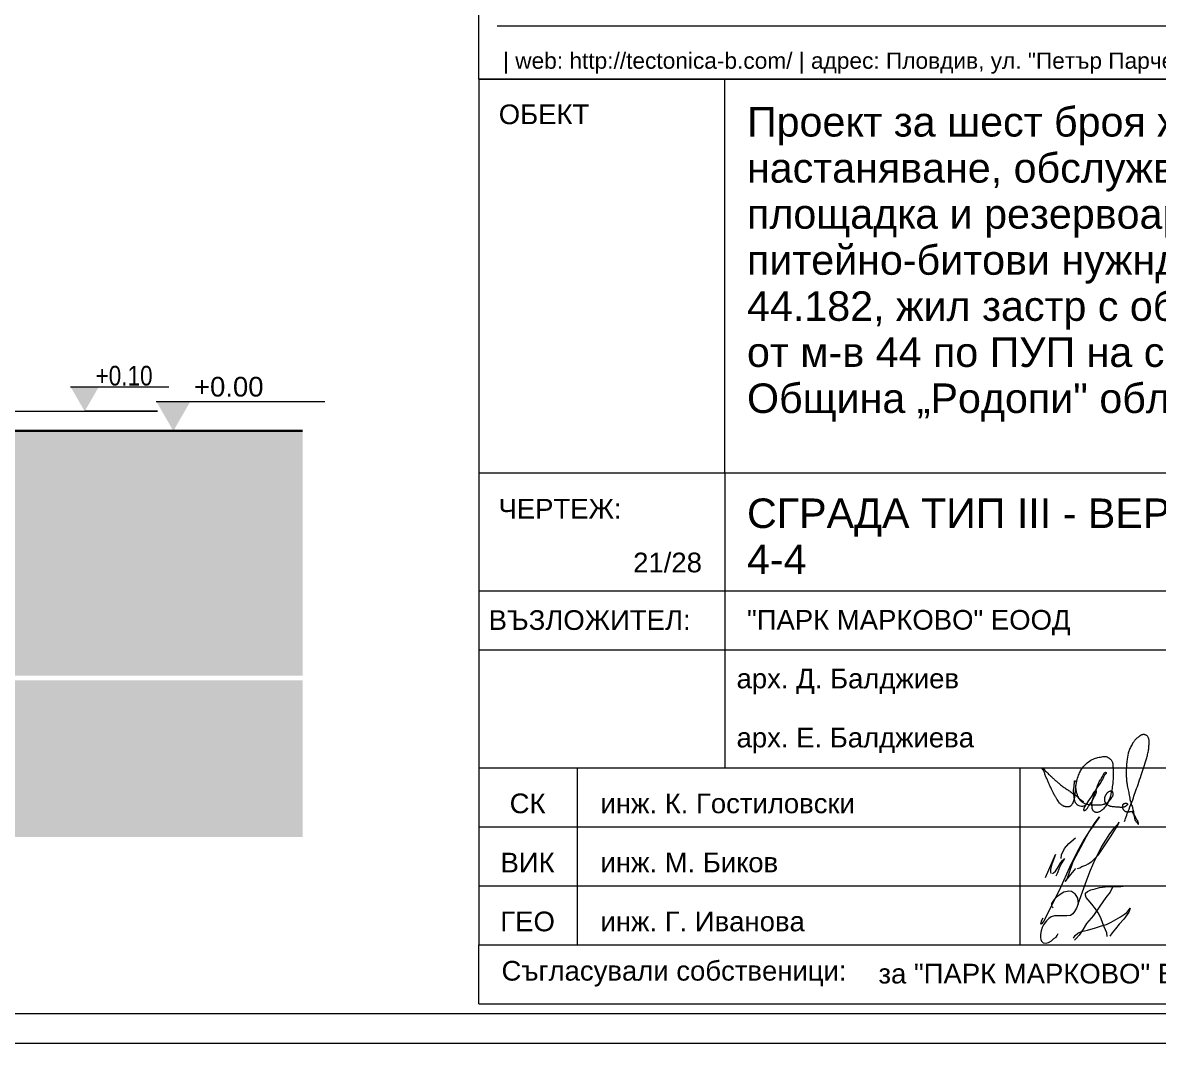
# Model space of a CAD drawing. Header units: centimetres. Extents: x 0 to 25250, y 0 to 2250.
# Drawn here: x 14048 to 14625, y 0 to 519 of the extents above; entities that cross this region are included whole.
import ezdxf

# ---------------------------------------------------------------- set-up
doc = ezdxf.new("R2010")
doc.units = ezdxf.units.CM
doc.linetypes.add('21-View-2$0$Dash', pattern=[31.75, 15.875, -15.875])
for name, color, linetype, lineweight in [('A-ANNO-NOTE', 7, 'Continuous', 9), ('A-DETL', 7, 'Continuous', 9), ('A-DETL-GENF', 7, 'Continuous', 9), ('A-FLOR-LEVL', 7, 'Continuous', 9), ('G-ANNO-DIMS', 7, 'Continuous', 9), ('G-ANNO-TTLB', 7, 'Continuous', 9)]:
    doc.layers.add(name, color=color, linetype=linetype, lineweight=lineweight)
doc.styles.add('21-View-2$0$Arial', font='arial.ttf', dxfattribs={"height": 10})
doc.styles.add('21-View-2$0$Arial Narrow', font='ARIALN.TTF', dxfattribs={"height": 10})
doc.styles.add('21_xrefed$0$Arial', font='arial.ttf', dxfattribs={"height": 0.2})
doc.styles.add('21_xrefed$0$Arial_1', font='arial.ttf', dxfattribs={"height": 0.3})
doc.styles.add('21_xrefed$0$Arial_2', font='arial.ttf', dxfattribs={"height": 0.165})
pattern_1 = [(0, (13116.88, 645.128), (19.05, 19.05), [19.05, -19.05]), (0, (13116.88, 652.272), (19.05, 19.05), [19.05, -19.05]), (0, (13116.88, 659.416), (19.05, 19.05), [19.05, -19.05]), (90, (13119.261, 661.797), (-19.05, 19.05), [19.05, -19.05]), (90, (13126.405, 661.797), (-19.05, 19.05), [19.05, -19.05]), (90, (13133.548, 661.797), (-19.05, 19.05), [19.05, -19.05])]

# ---------------------------------------------------------------- blocks, each defined once
blk = doc.blocks.new('TEC_ОФИЦИАЛНА РАМКА - TEC_ОФИЦИАЛНА РАМКА-2548455-СГРАДА ТИП III - ВЕРТИКАЛНИ РАЗРЕЗИ 3-3_ 4-4')
at = {"layer": 'A-ANNO-NOTE'}
for p, q in [((27.221, 5.354), (27.221, 8.554)), ((27.407, 5.895), (41.01, 5.895)), ((41.221, 5.354), (27.221, 5.354)), ((27.221, 5.354), (27.221, 1.354)), ((27.221, 5.354), (41.221, 5.354)), ((29.721, 1.354), (29.721, 5.354)), ((27.221, 1.354), (27.221, -1.646)), ((27.221, 1.354), (41.221, 1.354)), ((27.221, 1.354), (41.221, 1.354)), ((29.721, 1.354), (29.721, -1.646)), ((27.221, 0.154), (41.221, 0.154)), ((27.221, -0.446), (41.221, -0.446)), ((27.221, -1.646), (41.221, -1.646)), ((27.221, -1.646), (27.221, -3.446)), ((27.223, -1.646), (41.223, -1.646)), ((28.221, -1.646), (28.221, -3.446)), ((32.721, -1.646), (32.721, -3.446)), ((33.531, -2.143), (33.422, -2.298)), ((33.478, -2.212), (33.517, -2.161)), ((33.517, -2.161), (33.531, -2.143)), ((27.223, -2.246), (41.223, -2.246)), ((33.422, -2.298), (33.336, -2.457)), ((33.36, -2.398), (33.478, -2.212)), ((33.676, -2.261), (33.633, -2.317)), ((33.643, -2.346), (33.718, -2.229)), ((33.712, -2.222), (33.676, -2.261)), ((33.727, -2.199), (33.712, -2.222)), ((33.718, -2.229), (33.73, -2.203)), ((33.174, -2.466), (33.217, -2.416)), ((33.217, -2.416), (33.285, -2.357)), ((33.308, -2.497), (33.36, -2.398)), ((33.633, -2.317), (33.551, -2.447)), ((33.562, -2.471), (33.614, -2.387)), ((33.614, -2.387), (33.643, -2.346)), ((32.981, -2.761), (33.082, -2.526)), ((33.082, -2.526), (33.047, -2.627)), ((33.139, -2.568), (33.143, -2.529)), ((33.143, -2.529), (33.174, -2.466)), ((33.243, -2.627), (33.308, -2.497)), ((33.336, -2.457), (33.291, -2.545)), ((33.452, -2.598), (33.52, -2.529)), ((33.551, -2.447), (33.502, -2.544)), ((33.52, -2.529), (33.562, -2.471)), ((33.047, -2.627), (33.032, -2.679)), ((33.096, -2.676), (33.114, -2.649)), ((33.114, -2.649), (33.138, -2.61)), ((33.147, -2.613), (33.12, -2.667)), ((33.122, -2.891), (33.243, -2.627)), ((33.138, -2.61), (33.155, -2.588)), ((33.174, -2.567), (33.147, -2.613)), ((33.155, -2.588), (33.174, -2.567)), ((33.254, -2.612), (33.217, -2.72)), ((33.291, -2.545), (33.254, -2.612)), ((33.329, -2.663), (33.35, -2.65)), ((33.35, -2.65), (33.37, -2.642)), ((33.37, -2.642), (33.392, -2.637)), ((33.392, -2.637), (33.414, -2.622)), ((33.414, -2.622), (33.452, -2.598)), ((33.484, -2.581), (33.435, -2.689)), ((33.502, -2.544), (33.484, -2.581)), ((33.032, -2.679), (33.033, -2.702)), ((33.033, -2.702), (33.037, -2.719)), ((33.053, -2.725), (33.063, -2.712)), ((33.063, -2.712), (33.082, -2.696)), ((33.082, -2.696), (33.096, -2.676)), ((33.103, -2.712), (33.086, -2.748)), ((33.12, -2.667), (33.103, -2.712)), ((33.181, -2.801), (33.24, -2.731)), ((33.217, -2.72), (33.197, -2.777)), ((33.24, -2.731), (33.271, -2.69)), ((33.271, -2.69), (33.291, -2.671)), ((33.306, -2.668), (33.329, -2.663)), ((33.435, -2.689), (33.387, -2.814)), ((27.223, -2.846), (41.223, -2.846)), ((33.197, -2.777), (33.181, -2.801)), ((33.368, -2.873), (33.324, -2.993)), ((33.387, -2.814), (33.368, -2.873)), ((33.443, -2.887), (33.486, -2.875)), ((33.486, -2.875), (33.529, -2.863)), ((33.529, -2.863), (33.562, -2.858)), ((33.562, -2.858), (33.614, -2.854)), ((33.614, -2.854), (33.65, -2.854)), ((33.667, -2.854), (33.637, -2.909)), ((33.65, -2.854), (33.703, -2.854)), ((33.703, -2.854), (33.748, -2.854)), ((33.748, -2.854), (33.795, -2.846)), ((32.99, -3.149), (33.122, -2.891)), ((33.047, -3.025), (33.065, -2.994)), ((33.065, -2.994), (33.094, -2.959)), ((33.094, -2.959), (33.13, -2.929)), ((33.13, -2.929), (33.167, -2.907)), ((33.167, -2.907), (33.219, -2.898)), ((33.219, -2.898), (33.245, -2.9)), ((33.245, -2.9), (33.267, -2.913)), ((33.267, -2.913), (33.281, -2.928)), ((33.281, -2.928), (33.307, -2.972)), ((33.307, -2.972), (33.312, -3.029)), ((33.324, -2.993), (33.309, -3.032)), ((33.387, -2.939), (33.389, -2.919)), ((33.394, -2.964), (33.387, -2.939)), ((33.389, -2.919), (33.407, -2.903)), ((33.415, -2.989), (33.394, -2.964)), ((33.407, -2.903), (33.443, -2.887)), ((33.452, -3.033), (33.415, -2.989)), ((33.595, -2.964), (33.533, -3.053)), ((33.637, -2.909), (33.595, -2.964)), ((33.047, -3.057), (33.047, -3.025)), ((33.059, -3.068), (33.047, -3.057)), ((33.277, -3.105), (33.259, -3.13)), ((33.295, -3.073), (33.277, -3.105)), ((33.312, -3.029), (33.295, -3.073)), ((33.491, -3.079), (33.452, -3.033)), ((33.533, -3.053), (33.468, -3.146)), ((33.515, -3.121), (33.491, -3.079)), ((33.827, -3.113), (33.777, -3.184)), ((33.783, -3.133), (33.807, -3.116)), ((33.807, -3.116), (33.824, -3.098)), ((33.824, -3.098), (33.841, -3.073)), ((33.841, -3.073), (33.827, -3.113)), ((32.937, -3.204), (32.932, -3.234)), ((32.955, -3.174), (32.937, -3.204)), ((32.939, -3.236), (32.965, -3.209)), ((32.978, -3.22), (32.962, -3.243)), ((32.965, -3.209), (32.99, -3.149)), ((32.991, -3.201), (32.978, -3.22)), ((33.014, -3.179), (32.991, -3.201)), ((33.039, -3.161), (33.014, -3.179)), ((33.071, -3.15), (33.039, -3.161)), ((33.103, -3.15), (33.071, -3.15)), ((33.143, -3.15), (33.103, -3.15)), ((33.199, -3.15), (33.143, -3.15)), ((33.236, -3.146), (33.199, -3.15)), ((33.259, -3.13), (33.236, -3.146)), ((33.398, -3.229), (33.365, -3.287)), ((33.468, -3.146), (33.398, -3.229)), ((33.544, -3.171), (33.515, -3.121)), ((33.565, -3.229), (33.544, -3.171)), ((33.578, -3.264), (33.565, -3.229)), ((33.602, -3.237), (33.649, -3.215)), ((33.649, -3.215), (33.697, -3.188)), ((33.697, -3.188), (33.742, -3.161)), ((33.777, -3.184), (33.731, -3.236)), ((33.742, -3.161), (33.783, -3.133)), ((32.938, -3.302), (32.931, -3.34)), ((32.931, -3.34), (32.931, -3.37)), ((32.949, -3.27), (32.938, -3.302)), ((32.962, -3.243), (32.949, -3.27)), ((33.101, -3.35), (33.11, -3.331)), ((33.282, -3.349), (33.31, -3.326)), ((33.323, -3.346), (33.293, -3.382)), ((33.31, -3.326), (33.348, -3.311)), ((33.365, -3.287), (33.323, -3.346)), ((33.348, -3.311), (33.408, -3.295)), ((33.408, -3.295), (33.488, -3.274)), ((33.488, -3.274), (33.549, -3.251)), ((33.549, -3.251), (33.602, -3.237)), ((33.592, -3.294), (33.578, -3.264)), ((33.603, -3.325), (33.592, -3.294)), ((33.609, -3.361), (33.603, -3.325)), ((33.658, -3.325), (33.636, -3.356)), ((33.693, -3.283), (33.658, -3.325)), ((33.731, -3.236), (33.693, -3.283)), ((27.221, -4.046), (27.221, -3.446)), ((27.221, -3.446), (41.221, -3.446)), ((27.223, -3.446), (41.223, -3.446)), ((32.931, -3.37), (32.933, -3.392)), ((32.933, -3.392), (32.942, -3.408)), ((32.942, -3.408), (32.958, -3.424)), ((32.958, -3.424), (32.989, -3.429)), ((32.989, -3.429), (33.013, -3.42)), ((33.013, -3.42), (33.041, -3.404)), ((33.041, -3.404), (33.067, -3.382)), ((33.067, -3.382), (33.09, -3.366)), ((33.09, -3.366), (33.101, -3.35)), ((33.267, -3.376), (33.282, -3.349)), ((33.293, -3.382), (33.277, -3.398)), ((27.221, -4.046), (41.221, -4.046))]:
    blk.add_line(p, q, dxfattribs=at)
blk.add_open_spline([(33.785, -2.192), (33.799, -2.149), (33.824, -2.075), (33.867, -1.978), (33.893, -1.894), (33.925, -1.811), (33.952, -1.725), (33.982, -1.638), (34.004, -1.568), (34.02, -1.509), (34.029, -1.466), (34.032, -1.433), (34.033, -1.412), (34.034, -1.401), (34.034, -1.391), (34.035, -1.379), (34.034, -1.365), (34.032, -1.354), (34.03, -1.346), (34.027, -1.34), (34.024, -1.334), (34.02, -1.328), (34.013, -1.321), (34.005, -1.315), (33.998, -1.312), (33.991, -1.309), (33.984, -1.308), (33.975, -1.308), (33.968, -1.309), (33.962, -1.31), (33.957, -1.312), (33.951, -1.315), (33.944, -1.32), (33.939, -1.324), (33.934, -1.327), (33.929, -1.331), (33.923, -1.336), (33.915, -1.342), (33.907, -1.348), (33.898, -1.355), (33.89, -1.365), (33.879, -1.379), (33.867, -1.397), (33.855, -1.419), (33.841, -1.445), (33.822, -1.491), (33.808, -1.565), (33.801, -1.648), (33.802, -1.719), (33.804, -1.77), (33.81, -1.818), (33.819, -1.859), (33.826, -1.891), (33.829, -1.909), (33.833, -1.929), (33.836, -1.949), (33.839, -1.967), (33.842, -1.978), (33.845, -1.99), (33.85, -2.006), (33.857, -2.026), (33.863, -2.043), (33.867, -2.057), (33.871, -2.072), (33.875, -2.091), (33.878, -2.115), (33.881, -2.135), (33.884, -2.149), (33.886, -2.157), (33.887, -2.163), (33.889, -2.169), (33.89, -2.175), (33.892, -2.179), (33.894, -2.183), (33.897, -2.186), (33.9, -2.19), (33.904, -2.194), (33.907, -2.198), (33.909, -2.2), (33.911, -2.203), (33.912, -2.205), (33.914, -2.206), (33.915, -2.208), (33.917, -2.21), (33.918, -2.211), (33.918, -2.212), (33.919, -2.213), (33.92, -2.214), (33.921, -2.215), (33.922, -2.216), (33.922, -2.216), (33.923, -2.217), (33.923, -2.217), (33.924, -2.218), (33.924, -2.219), (33.925, -2.219), (33.925, -2.22), (33.925, -2.22), (33.926, -2.22), (33.926, -2.22), (33.926, -2.22), (33.926, -2.22), (33.926, -2.22), (33.927, -2.22), (33.927, -2.219), (33.927, -2.219), (33.928, -2.219), (33.928, -2.218), (33.928, -2.217), (33.927, -2.217), (33.927, -2.216), (33.927, -2.216), (33.927, -2.215), (33.926, -2.214), (33.926, -2.214), (33.926, -2.213), (33.926, -2.213), (33.926, -2.212), (33.926, -2.212), (33.926, -2.211), (33.926, -2.211), (33.926, -2.21), (33.925, -2.208), (33.925, -2.206), (33.924, -2.201), (33.922, -2.196), (33.921, -2.191), (33.918, -2.185), (33.914, -2.18), (33.911, -2.175), (33.909, -2.172), (33.907, -2.169), (33.905, -2.166), (33.903, -2.162), (33.901, -2.157), (33.899, -2.152), (33.896, -2.146), (33.893, -2.14), (33.89, -2.134), (33.885, -2.128), (33.881, -2.122), (33.878, -2.117), (33.875, -2.112), (33.873, -2.109), (33.871, -2.107), (33.87, -2.104), (33.869, -2.103), (33.869, -2.101), (33.868, -2.099), (33.867, -2.098), (33.867, -2.097), (33.866, -2.096), (33.866, -2.095), (33.866, -2.095), (33.866, -2.094), (33.865, -2.094), (33.865, -2.093), (33.865, -2.093), (33.865, -2.092), (33.865, -2.092), (33.864, -2.092), (33.864, -2.091), (33.864, -2.091), (33.863, -2.091), (33.863, -2.091), (33.862, -2.091), (33.861, -2.091), (33.861, -2.091), (33.861, -2.091), (33.861, -2.092), (33.86, -2.092), (33.86, -2.092), (33.859, -2.092), (33.858, -2.093), (33.857, -2.093), (33.856, -2.094), (33.854, -2.094), (33.852, -2.095), (33.849, -2.095), (33.846, -2.095), (33.844, -2.095), (33.842, -2.095), (33.84, -2.095), (33.838, -2.095), (33.835, -2.095), (33.831, -2.095), (33.827, -2.096), (33.822, -2.096), (33.817, -2.096), (33.811, -2.096), (33.805, -2.095), (33.8, -2.094), (33.796, -2.092), (33.793, -2.09), (33.789, -2.088), (33.786, -2.084), (33.782, -2.081), (33.778, -2.076), (33.775, -2.072), (33.771, -2.066), (33.769, -2.061), (33.768, -2.056), (33.767, -2.053), (33.767, -2.048), (33.767, -2.043), (33.766, -2.038), (33.766, -2.033), (33.767, -2.028), (33.767, -2.023), (33.769, -2.019), (33.772, -2.015), (33.777, -2.011), (33.782, -2.009), (33.786, -2.007), (33.789, -2.006), (33.792, -2.005), (33.795, -2.005), (33.798, -2.004), (33.801, -2.005), (33.804, -2.005), (33.807, -2.006), (33.809, -2.007), (33.81, -2.009), (33.812, -2.01), (33.813, -2.012), (33.814, -2.014), (33.815, -2.016), (33.815, -2.019), (33.814, -2.021), (33.813, -2.024), (33.811, -2.025), (33.809, -2.027), (33.807, -2.028), (33.804, -2.031), (33.801, -2.034), (33.797, -2.037), (33.794, -2.039), (33.791, -2.04), (33.788, -2.042), (33.784, -2.044), (33.778, -2.045), (33.771, -2.046), (33.763, -2.048), (33.754, -2.048), (33.74, -2.048), (33.725, -2.047), (33.707, -2.046), (33.69, -2.044), (33.674, -2.043), (33.66, -2.041), (33.645, -2.039), (33.632, -2.035), (33.621, -2.03), (33.611, -2.024), (33.604, -2.018), (33.596, -2.009), (33.588, -1.996), (33.583, -1.976), (33.582, -1.959), (33.585, -1.946), (33.587, -1.939), (33.589, -1.934), (33.592, -1.929), (33.594, -1.924), (33.597, -1.92), (33.6, -1.914), (33.604, -1.908), (33.609, -1.901), (33.613, -1.896), (33.618, -1.892), (33.623, -1.888), (33.63, -1.885), (33.636, -1.883), (33.64, -1.882), (33.642, -1.881), (33.645, -1.881), (33.647, -1.881), (33.65, -1.881), (33.653, -1.881), (33.654, -1.882), (33.656, -1.883), (33.657, -1.883), (33.658, -1.884), (33.659, -1.886), (33.66, -1.888), (33.662, -1.89), (33.663, -1.894), (33.664, -1.898), (33.666, -1.905), (33.667, -1.913), (33.666, -1.92), (33.665, -1.925), (33.664, -1.93), (33.661, -1.936), (33.658, -1.942), (33.654, -1.947), (33.652, -1.951), (33.649, -1.956), (33.645, -1.961), (33.639, -1.971), (33.631, -1.981), (33.62, -1.992), (33.609, -2.002), (33.594, -2.01), (33.57, -2.021), (33.536, -2.027), (33.501, -2.027), (33.472, -2.026), (33.45, -2.024), (33.429, -2.023), (33.41, -2.02), (33.394, -2.016), (33.381, -2.011), (33.363, -2.002), (33.344, -1.986), (33.327, -1.963), (33.311, -1.936), (33.296, -1.897), (33.288, -1.841), (33.296, -1.781), (33.315, -1.725), (33.337, -1.677), (33.365, -1.633), (33.404, -1.593), (33.452, -1.562), (33.502, -1.544), (33.543, -1.535), (33.571, -1.531), (33.586, -1.531), (33.601, -1.532), (33.617, -1.54), (33.632, -1.55), (33.644, -1.561), (33.654, -1.571), (33.66, -1.583), (33.663, -1.596), (33.665, -1.61), (33.667, -1.632), (33.669, -1.661), (33.67, -1.704), (33.669, -1.752), (33.665, -1.811), (33.654, -1.879), (33.64, -1.945), (33.615, -2.001), (33.588, -2.044), (33.561, -2.072), (33.54, -2.087), (33.531, -2.093), (33.52, -2.097), (33.511, -2.099), (33.502, -2.1), (33.495, -2.1), (33.488, -2.098), (33.479, -2.095), (33.471, -2.088), (33.465, -2.081), (33.461, -2.074), (33.458, -2.066), (33.455, -2.054), (33.454, -2.038), (33.453, -2.017), (33.454, -1.993), (33.46, -1.966), (33.474, -1.929), (33.493, -1.889), (33.507, -1.84), (33.521, -1.797), (33.542, -1.766), (33.555, -1.744), (33.562, -1.731), (33.566, -1.723), (33.569, -1.717), (33.571, -1.712), (33.575, -1.705), (33.579, -1.7), (33.582, -1.697), (33.584, -1.695), (33.586, -1.694), (33.587, -1.693), (33.588, -1.693), (33.588, -1.692), (33.589, -1.692), (33.59, -1.692), (33.591, -1.691), (33.592, -1.691), (33.593, -1.691), (33.593, -1.691), (33.594, -1.691), (33.595, -1.692), (33.595, -1.692), (33.596, -1.693), (33.597, -1.694), (33.597, -1.695), (33.598, -1.697), (33.598, -1.699), (33.598, -1.701), (33.598, -1.702), (33.597, -1.703), (33.597, -1.704), (33.596, -1.705), (33.595, -1.706), (33.594, -1.707), (33.591, -1.71), (33.587, -1.715), (33.581, -1.724), (33.571, -1.74), (33.555, -1.775), (33.525, -1.823), (33.488, -1.873), (33.458, -1.92), (33.435, -1.954), (33.416, -1.983), (33.403, -2.004), (33.393, -2.02), (33.387, -2.03), (33.383, -2.035), (33.381, -2.04), (33.378, -2.044), (33.375, -2.049), (33.373, -2.054), (33.372, -2.058), (33.371, -2.062), (33.37, -2.065), (33.369, -2.068), (33.369, -2.07), (33.369, -2.072), (33.369, -2.073), (33.369, -2.074), (33.369, -2.075), (33.369, -2.076), (33.369, -2.078), (33.37, -2.079), (33.37, -2.08), (33.371, -2.08), (33.371, -2.081), (33.372, -2.081), (33.372, -2.081), (33.372, -2.081), (33.373, -2.081), (33.374, -2.081), (33.374, -2.081), (33.375, -2.081), (33.377, -2.081), (33.379, -2.08), (33.381, -2.079), (33.383, -2.078), (33.385, -2.077), (33.389, -2.074), (33.394, -2.071), (33.401, -2.064), (33.409, -2.055), (33.416, -2.043), (33.423, -2.031), (33.43, -2.021), (33.439, -2.009), (33.451, -1.993), (33.461, -1.974), (33.469, -1.957), (33.475, -1.945), (33.481, -1.933), (33.488, -1.922), (33.493, -1.912), (33.496, -1.903), (33.497, -1.898), (33.498, -1.895), (33.499, -1.893), (33.499, -1.891), (33.5, -1.889), (33.5, -1.887), (33.5, -1.886), (33.5, -1.884), (33.5, -1.882), (33.499, -1.881), (33.499, -1.88), (33.498, -1.88), (33.498, -1.88), (33.498, -1.879), (33.497, -1.879), (33.497, -1.879), (33.496, -1.879), (33.495, -1.879), (33.494, -1.879), (33.492, -1.88), (33.491, -1.88), (33.489, -1.881), (33.487, -1.882), (33.485, -1.882), (33.481, -1.885), (33.476, -1.889), (33.472, -1.894), (33.467, -1.9), (33.464, -1.906), (33.461, -1.913), (33.459, -1.918), (33.457, -1.922), (33.454, -1.928), (33.448, -1.937), (33.435, -1.955), (33.421, -1.974), (33.412, -1.994), (33.406, -2.006), (33.4, -2.017), (33.393, -2.026), (33.386, -2.03), (33.381, -2.033), (33.375, -2.035), (33.363, -2.038), (33.346, -2.04), (33.323, -2.035), (33.306, -2.025), (33.295, -2.014), (33.289, -2.005), (33.285, -1.998), (33.281, -1.989), (33.278, -1.978), (33.276, -1.964), (33.274, -1.953), (33.273, -1.943), (33.271, -1.933), (33.269, -1.915), (33.266, -1.888), (33.268, -1.862), (33.271, -1.841), (33.273, -1.827), (33.274, -1.817), (33.274, -1.809), (33.275, -1.802), (33.275, -1.797), (33.275, -1.793), (33.275, -1.79), (33.275, -1.788), (33.276, -1.786), (33.276, -1.785), (33.276, -1.784), (33.276, -1.782), (33.276, -1.781), (33.277, -1.779), (33.278, -1.778), (33.279, -1.778), (33.279, -1.777), (33.28, -1.777), (33.28, -1.777), (33.281, -1.777), (33.282, -1.778), (33.283, -1.778), (33.283, -1.778), (33.284, -1.778), (33.285, -1.779), (33.287, -1.78), (33.288, -1.782), (33.289, -1.783), (33.289, -1.784), (33.29, -1.785), (33.29, -1.787), (33.291, -1.789), (33.291, -1.791), (33.292, -1.793), (33.292, -1.797), (33.292, -1.801), (33.291, -1.807), (33.29, -1.814), (33.289, -1.82), (33.288, -1.825), (33.287, -1.83), (33.287, -1.837), (33.286, -1.845), (33.286, -1.856), (33.285, -1.864), (33.284, -1.871), (33.284, -1.877), (33.283, -1.885), (33.281, -1.894), (33.28, -1.903), (33.279, -1.912), (33.278, -1.923), (33.277, -1.933), (33.276, -1.943), (33.274, -1.953), (33.27, -1.966), (33.266, -1.983), (33.261, -1.997), (33.257, -2.007), (33.252, -2.016), (33.246, -2.026), (33.239, -2.033), (33.232, -2.037), (33.228, -2.039), (33.224, -2.041), (33.22, -2.042), (33.214, -2.043), (33.208, -2.043), (33.202, -2.043), (33.197, -2.042), (33.191, -2.042), (33.184, -2.041), (33.176, -2.039), (33.168, -2.037), (33.161, -2.034), (33.153, -2.03), (33.144, -2.023), (33.134, -2.014), (33.123, -2.002), (33.112, -1.987), (33.099, -1.967), (33.085, -1.946), (33.061, -1.906), (33.04, -1.86), (33.02, -1.812), (33.005, -1.779), (32.989, -1.746), (32.978, -1.719), (32.973, -1.701), (32.97, -1.691), (32.967, -1.684), (32.964, -1.678), (32.962, -1.675), (32.961, -1.672), (32.959, -1.671), (32.957, -1.669), (32.955, -1.666), (32.953, -1.664), (32.951, -1.661), (32.949, -1.659), (32.948, -1.656), (32.947, -1.654), (32.947, -1.652), (32.947, -1.651), (32.947, -1.65), (32.947, -1.649), (32.947, -1.648), (32.947, -1.647), (32.947, -1.647), (32.947, -1.646), (32.948, -1.646), (32.948, -1.645), (32.948, -1.645), (32.948, -1.645), (32.949, -1.645), (32.95, -1.645), (32.951, -1.645), (32.952, -1.646), (32.953, -1.647), (32.954, -1.647), (32.954, -1.648), (32.955, -1.648), (32.956, -1.649), (32.957, -1.65), (32.958, -1.651), (32.959, -1.652), (32.96, -1.653), (32.961, -1.655), (32.963, -1.656), (32.964, -1.657), (32.966, -1.659), (32.968, -1.661), (32.971, -1.665), (32.976, -1.671), (32.985, -1.681), (32.998, -1.694), (33.018, -1.714), (33.042, -1.736), (33.068, -1.762), (33.092, -1.783), (33.121, -1.807), (33.151, -1.833), (33.185, -1.855), (33.212, -1.872), (33.233, -1.888), (33.25, -1.901), (33.269, -1.911), (33.288, -1.923), (33.303, -1.938), (33.323, -1.96), (33.347, -1.975), (33.363, -1.987), (33.366, -1.99)], degree=3, knots=[0, 0, 0, 0, 0.442526, 0.770178, 1.035659, 1.313238, 1.643208, 1.928183, 2.211692, 2.369886, 2.52808, 2.642301, 2.699412, 2.727967, 2.756522, 2.800648, 2.844774, 2.888901, 2.910964, 2.933027, 2.951778, 2.970528, 3.008029, 3.047511, 3.067253, 3.086994, 3.115465, 3.143937, 3.172408, 3.186644, 3.20088, 3.227535, 3.25419, 3.280845, 3.294172, 3.3075, 3.340476, 3.373452, 3.406429, 3.439405, 3.484235, 3.529066, 3.618726, 3.697278, 3.775829, 3.909733, 4.182397, 4.510882, 4.733791, 4.876567, 5.019343, 5.203048, 5.2949, 5.340826, 5.386752, 5.490473, 5.542333, 5.568263, 5.594193, 5.66507, 5.735948, 5.806825, 5.842263, 5.877702, 5.957241, 6.036781, 6.116321, 6.15609, 6.175975, 6.19586, 6.215737, 6.235613, 6.25549, 6.265428, 6.275367, 6.296481, 6.317596, 6.328154, 6.338711, 6.349268, 6.359826, 6.365277, 6.370728, 6.38163, 6.387081, 6.389807, 6.392532, 6.397983, 6.403434, 6.40616, 6.408886, 6.411611, 6.412974, 6.414337, 6.417062, 6.419788, 6.42115, 6.422513, 6.423876, 6.424557, 6.425239, 6.42592, 6.426602, 6.427964, 6.43069, 6.431371, 6.432053, 6.433415, 6.436141, 6.438867, 6.440229, 6.441592, 6.444318, 6.447043, 6.448555, 6.450066, 6.451578, 6.453089, 6.454601, 6.456112, 6.459135, 6.462158, 6.465181, 6.471227, 6.489634, 6.508042, 6.526449, 6.544857, 6.567232, 6.589606, 6.600794, 6.611981, 6.623168, 6.634356, 6.653984, 6.673613, 6.693241, 6.71287, 6.737581, 6.762293, 6.787004, 6.811715, 6.824071, 6.836427, 6.848782, 6.85496, 6.861138, 6.867316, 6.873494, 6.879672, 6.882761, 6.88585, 6.888938, 6.890483, 6.892027, 6.893572, 6.895116, 6.896661, 6.898205, 6.89975, 6.901294, 6.902066, 6.902839, 6.904383, 6.907472, 6.910561, 6.911095, 6.911629, 6.912163, 6.912697, 6.914832, 6.916968, 6.919104, 6.925021, 6.92798, 6.930938, 6.936856, 6.942773, 6.956054, 6.962695, 6.969336, 6.975976, 6.982617, 6.989258, 6.995899, 7.011709, 7.02752, 7.04333, 7.059141, 7.079079, 7.099017, 7.118955, 7.128924, 7.138893, 7.155656, 7.172419, 7.189183, 7.205946, 7.227695, 7.249445, 7.271195, 7.28207, 7.292945, 7.309958, 7.326972, 7.343986, 7.360999, 7.376052, 7.391105, 7.406158, 7.42121, 7.442475, 7.46374, 7.474372, 7.485005, 7.495637, 7.50627, 7.519773, 7.526524, 7.533275, 7.546778, 7.55353, 7.560281, 7.566052, 7.571823, 7.583365, 7.589136, 7.594907, 7.606449, 7.617296, 7.622719, 7.628143, 7.63899, 7.649837, 7.665392, 7.680947, 7.696503, 7.70428, 7.712058, 7.732403, 7.752747, 7.773091, 7.793436, 7.831967, 7.870499, 7.924572, 7.978644, 8.054789, 8.092861, 8.130933, 8.199863, 8.234328, 8.268793, 8.318636, 8.343558, 8.36848, 8.431614, 8.494748, 8.566747, 8.602747, 8.620747, 8.638746, 8.656362, 8.673978, 8.691594, 8.70921, 8.737015, 8.76482, 8.792625, 8.806527, 8.82043, 8.858637, 8.877741, 8.887293, 8.896845, 8.903515, 8.910185, 8.923526, 8.930197, 8.936867, 8.940202, 8.943538, 8.950208, 8.955873, 8.961539, 8.972869, 8.9842, 8.995531, 9.022171, 9.048811, 9.075451, 9.088771, 9.102091, 9.126109, 9.150127, 9.174145, 9.186154, 9.198163, 9.226163, 9.254164, 9.310165, 9.355605, 9.401045, 9.460594, 9.520143, 9.65788, 9.795618, 9.870041, 9.944464, 10.009552, 10.074641, 10.13973, 10.172274, 10.204818, 10.343103, 10.412245, 10.481387, 10.651924, 10.822461, 11.034027, 11.245593, 11.400061, 11.55453, 11.750523, 11.946516, 12.11225, 12.277984, 12.352939, 12.390416, 12.427894, 12.495938, 12.563982, 12.609259, 12.654537, 12.699177, 12.743817, 12.788457, 12.833098, 12.957735, 13.082372, 13.256541, 13.430711, 13.656765, 13.936455, 14.095401, 14.254348, 14.436564, 14.47303, 14.509497, 14.545963, 14.582429, 14.606424, 14.630419, 14.654413, 14.678408, 14.7264, 14.750396, 14.774392, 14.803276, 14.83216, 14.889927, 14.963703, 15.037478, 15.134081, 15.230683, 15.423888, 15.574508, 15.725127, 15.869416, 15.941561, 15.977633, 16.013706, 16.028497, 16.043289, 16.072872, 16.102455, 16.10985, 16.117246, 16.124642, 16.12834, 16.132037, 16.133461, 16.134885, 16.137732, 16.143427, 16.146275, 16.149122, 16.15197, 16.153393, 16.154817, 16.158371, 16.161925, 16.165479, 16.169033, 16.17614, 16.183248, 16.188043, 16.192839, 16.195237, 16.197634, 16.20243, 16.207225, 16.212021, 16.221611, 16.247689, 16.273766, 16.325921, 16.430231, 16.657227, 16.884223, 17.042825, 17.201426, 17.291658, 17.38189, 17.44618, 17.478324, 17.494396, 17.510469, 17.528319, 17.54617, 17.564021, 17.581872, 17.591365, 17.600859, 17.610352, 17.619846, 17.624592, 17.629339, 17.631713, 17.634086, 17.638833, 17.64358, 17.648326, 17.6507, 17.653073, 17.655446, 17.656633, 17.65782, 17.659687, 17.661554, 17.663421, 17.665288, 17.669022, 17.672756, 17.680225, 17.687693, 17.695161, 17.702629, 17.717566, 17.740819, 17.764072, 17.810578, 17.857084, 17.90359, 17.940862, 17.978134, 18.052677, 18.14353, 18.188957, 18.234383, 18.277659, 18.320935, 18.364211, 18.385849, 18.407487, 18.414711, 18.421935, 18.429159, 18.436383, 18.439995, 18.443607, 18.450831, 18.458055, 18.461667, 18.463473, 18.465279, 18.4669, 18.468521, 18.470142, 18.471762, 18.475004, 18.478246, 18.481487, 18.484729, 18.491212, 18.497696, 18.504179, 18.510662, 18.517146, 18.552404, 18.570033, 18.587663, 18.622921, 18.64055, 18.65818, 18.673836, 18.689492, 18.720803, 18.783427, 18.908674, 18.951853, 18.995031, 19.03821, 19.081388, 19.101688, 19.121987, 19.142287, 19.162586, 19.236975, 19.311364, 19.390454, 19.429999, 19.469545, 19.492077, 19.514609, 19.559673, 19.604738, 19.649802, 19.675424, 19.701046, 19.75229, 19.854778, 19.960574, 20.013471, 20.066369, 20.092317, 20.118265, 20.144213, 20.157187, 20.17016, 20.181899, 20.187769, 20.193638, 20.196573, 20.199507, 20.205377, 20.211246, 20.217115, 20.220403, 20.223691, 20.225335, 20.226978, 20.228622, 20.230266, 20.233554, 20.236842, 20.238485, 20.240129, 20.243417, 20.251137, 20.258857, 20.262716, 20.266576, 20.270436, 20.274296, 20.282305, 20.290314, 20.298323, 20.306332, 20.32235, 20.338369, 20.370405, 20.386423, 20.402441, 20.419319, 20.436198, 20.469955, 20.503712, 20.537469, 20.553152, 20.568835, 20.600202, 20.631569, 20.662936, 20.689814, 20.716693, 20.77045, 20.79432, 20.81819, 20.865931, 20.927613, 20.989296, 21.013278, 21.037259, 21.085223, 21.122576, 21.141253, 21.159929, 21.170757, 21.181585, 21.20324, 21.224896, 21.246551, 21.260607, 21.274663, 21.302775, 21.330887, 21.358999, 21.381476, 21.403952, 21.448906, 21.493859, 21.538812, 21.608252, 21.677692, 21.769185, 21.860677, 22.14017, 22.2569, 22.37363, 22.497385, 22.62114, 22.653674, 22.686209, 22.718743, 22.735011, 22.751278, 22.756607, 22.761937, 22.772596, 22.783255, 22.793914, 22.804572, 22.815231, 22.82589, 22.836549, 22.838772, 22.840995, 22.843218, 22.845441, 22.849887, 22.85211, 22.854332, 22.8563, 22.858267, 22.860234, 22.861218, 22.862201, 22.864169, 22.866136, 22.870071, 22.874005, 22.87794, 22.881874, 22.883841, 22.885809, 22.890023, 22.894238, 22.898452, 22.902667, 22.911096, 22.91531, 22.919525, 22.927954, 22.936383, 22.944812, 22.953241, 22.986957, 23.020673, 23.091792, 23.162912, 23.305151, 23.411821, 23.518491, 23.619914, 23.784667, 23.904991, 24.025314, 24.094844, 24.164375, 24.236764, 24.309153, 24.379084, 24.449016, 24.599721, 24.646817, 24.646817, 24.646817, 24.646817], dxfattribs=at)
at = {"layer": 'G-ANNO-TTLB'}
for p, q in [((41.321, -4.146), (-13.129, -4.146)), ((-15.379, -4.446), (41.621, -4.446))]:
    blk.add_line(p, q, dxfattribs=at)
at = {"layer": 'G-ANNO-TTLB', "line_spacing_factor": 0.936439}
for s, insert, char_height, width, attachment_point, style in [('\\pt0.5,1,1.5,2,2.5,3,3.5,4,4.5,5,5.5,6,6.5,7,7.5,8,8.5,9,9.5,10,10.5,11,11.5,12,12.5,13,13.5,14,14.5,15,15.5,16;| web: http://tectonica-b.com/ | {\\fArial|b0|i0|c204|p34;адрес}: {\\fArial|b0|i0|c204|p34;Пловдив}, {\\fArial|b0|i0|c204|p34;ул}. "{\\fArial|b0|i0|c204|p34;Петър Парчевич}" 14 | {\\fArial|b0|i0|c204|p34;тел}: 0889/ 264 549 | e-mail: contact@tectonica-b.com |', (34.18, 5.625), 0.165, 13.944, 2, '21_xrefed$0$Arial_2'), ('\\pt0.1,0.2,0.3,0.4,0.5,0.6,0.7,0.8,0.9,1,1.1,1.2,1.3,1.4,1.5,1.6,1.7,1.8,1.9,2,2.1,2.2,2.3,2.4,2.5,2.6,2.7,2.8,2.9,3,3.1,3.2;{\\fArial|b0|i0|c204|p34;ОБЕКТ}', (27.424, 5.097), 0.2, 2.031, 1, '21_xrefed$0$Arial'), ('\\pt0.1,0.2,0.3,0.4,0.5,0.6,0.7,0.8,0.9,1,1.1,1.2,1.3,1.4,1.5,1.6,1.7,1.8,1.9,2,2.1,2.2,2.3,2.4,2.5,2.6,2.7,2.8,2.9,3,3.1,3.2;{\\fArial|b0|i0|c204|p34;ЧЕРТЕЖ}:', (27.421, 1.088), 0.2, 2.09, 1, '21_xrefed$0$Arial'), ('\\pt0.1,0.2,0.3,0.4,0.5,0.6,0.7,0.8,0.9,1,1.1,1.2,1.3,1.4,1.5,1.6,1.7,1.8,1.9,2,2.1,2.2,2.3,2.4,2.5,2.6,2.7,2.8,2.9,3,3.1,3.2;{\\fArial|b0|i0|c204|p34;ВЪЗЛОЖИТЕЛ}:', (27.321, -0.044), 0.2, 2.243, 1, '21_xrefed$0$Arial'), ('\\pt0.1,0.2,0.3,0.4,0.5,0.6,0.7,0.8,0.9,1,1.1,1.2,1.3,1.4,1.5,1.6,1.7,1.8,1.9,2,2.1,2.2,2.3,2.4,2.5,2.6,2.7,2.8,2.9,3,3.1,3.2;{\\fArial|b0|i0|c204|p34;арх}. {\\fArial|b0|i0|c204|p34;Д}. {\\fArial|b0|i0|c204|p34;Балджиев}', (29.841, -0.638), 0.2, 2.315, 1, '21_xrefed$0$Arial'), ('\\pt0.1,0.2,0.3,0.4,0.5,0.6,0.7,0.8,0.9,1,1.1,1.2,1.3,1.4,1.5,1.6,1.7,1.8,1.9,2,2.1,2.2,2.3,2.4,2.5,2.6,2.7,2.8,2.9,3,3.1,3.2;{\\fArial|b0|i0|c204|p34;арх}. {\\fArial|b0|i0|c204|p34;Е}. {\\fArial|b0|i0|c204|p34;Балджиева}', (29.841, -1.238), 0.2, 2.474, 1, '21_xrefed$0$Arial'), ('\\pt1.27,2.54,3.81,5.08,6.35,7.62,8.89,10.16,11.43,12.7,13.97,15.24,16.51,17.78,19.05,20.32,21.59,22.86,24.13,25.4,26.67,27.94,29.21,30.48,31.75,33.02,34.29,35.56,36.83,38.1,39.37,40.64;{\\fArial|b0|i0|c204|p34;СК}', (27.717, -2.009), 0.2, 0.377, 5, '21_xrefed$0$Arial'), ('\\pt1.27,2.54,3.81,5.08,6.35,7.62,8.89,10.16,11.43,12.7,13.97,15.24,16.51,17.78,19.05,20.32,21.59,22.86,24.13,25.4,26.67,27.94,29.21,30.48,31.75,33.02,34.29,35.56,36.83,38.1,39.37,40.64;{\\fArial|b0|i0|c204|p34;инж}. {\\fArial|b0|i0|c204|p34;К}. {\\fArial|b0|i0|c204|p34;Гостиловски}', (28.458, -2.009), 0.2, 2.652, 4, '21_xrefed$0$Arial'), ('\\pt1.27,2.54,3.81,5.08,6.35,7.62,8.89,10.16,11.43,12.7,13.97,15.24,16.51,17.78,19.05,20.32,21.59,22.86,24.13,25.4,26.67,27.94,29.21,30.48,31.75,33.02,34.29,35.56,36.83,38.1,39.37,40.64;{\\fArial|b0|i0|c204|p34;ВИК}', (27.717, -2.609), 0.2, 0.569, 5, '21_xrefed$0$Arial'), ('\\pt1.27,2.54,3.81,5.08,6.35,7.62,8.89,10.16,11.43,12.7,13.97,15.24,16.51,17.78,19.05,20.32,21.59,22.86,24.13,25.4,26.67,27.94,29.21,30.48,31.75,33.02,34.29,35.56,36.83,38.1,39.37,40.64;{\\fArial|b0|i0|c204|p34;инж}. M. {\\fArial|b0|i0|c204|p34;Биков}', (28.458, -2.609), 0.2, 1.845, 4, '21_xrefed$0$Arial'), ('\\pt1.27,2.54,3.81,5.08,6.35,7.62,8.89,10.16,11.43,12.7,13.97,15.24,16.51,17.78,19.05,20.32,21.59,22.86,24.13,25.4,26.67,27.94,29.21,30.48,31.75,33.02,34.29,35.56,36.83,38.1,39.37,40.64;{\\fArial|b0|i0|c204|p34;ГЕО}', (27.717, -3.209), 0.2, 0.569, 5, '21_xrefed$0$Arial'), ('\\pt1.27,2.54,3.81,5.08,6.35,7.62,8.89,10.16,11.43,12.7,13.97,15.24,16.51,17.78,19.05,20.32,21.59,22.86,24.13,25.4,26.67,27.94,29.21,30.48,31.75,33.02,34.29,35.56,36.83,38.1,39.37,40.64;{\\fArial|b0|i0|c204|p34;инж}. {\\fArial|b0|i0|c204|p34;Г}. {\\fArial|b0|i0|c204|p34;Иванова}', (28.458, -3.209), 0.2, 2.13, 4, '21_xrefed$0$Arial'), ('\\pt1.27,2.54,3.81,5.08,6.35,7.62,8.89,10.16,11.43,12.7,13.97,15.24,16.51,17.78,19.05,20.32,21.59,22.86,24.13,25.4,26.67,27.94,29.21,30.48,31.75,33.02,34.29,35.56,36.83,38.1,39.37,40.64;{\\fArial|b0|i0|c204|p34;Съгласували собственици}:', (27.452, -3.609), 0.2, 5.722, 1, '21_xrefed$0$Arial'), ('\\pt1.27,2.54,3.81,5.08,6.35,7.62,8.89,10.16,11.43,12.7,13.97,15.24,16.51,17.78,19.05,20.32,21.59,22.86,24.13,25.4,26.67,27.94,29.21,30.48,31.75,33.02,34.29,35.56,36.83,38.1,39.37,40.64;{\\fArial|b0|i0|c204|p34;за }"{\\fArial|b0|i0|c204|p34;ПАРК МАРКОВО}" {\\fArial|b0|i0|c204|p34;ЕООД }- {\\fArial|b0|i0|c204|p34;Иван Кесов}', (31.283, -3.638), 0.2, 5.504, 1, '21_xrefed$0$Arial')]:
    blk.add_mtext(s, dxfattribs=dict(at, insert=insert, char_height=char_height, width=width, attachment_point=attachment_point, style=style))
blk = doc.blocks.new('Level - w_ name-271244-4-4')
at = {"layer": 'A-FLOR-LEVL'}
blk.add_hatch(color=256, dxfattribs=at).paths.add_polyline_path([(-66.78, 15), (-49.46, 15), (-58.12, 0)])
blk.add_line((-66.78, 15), (18.8, 15), dxfattribs=at)
blk = doc.blocks.new('Spot Elevations - ELEVATION_PROJECT-150941-4-4')
at = {"layer": 'A-ANNO-NOTE'}
blk.add_hatch(color=256, dxfattribs=at).paths.add_polyline_path([(-1311.2, 698.09), (-1296.89, 698.09), (-1304.04, 685.69)])
blk.add_line((-1311.2, 698.09), (-1261.2, 698.09), dxfattribs=at)

msp = doc.modelspace()

# ---------------------------------------------------------------- block references
at = {"layer": 'G-ANNO-TTLB', "xscale": 49.99999999999999, "yscale": 49.99999999999999, "zscale": 49.99999999999999}
msp.add_blockref('TEC_ОФИЦИАЛНА РАМКА - TEC_ОФИЦИАЛНА РАМКА-2548455-СГРАДА ТИП III - ВЕРТИКАЛНИ РАЗРЕЗИ 3-3_ 4-4', (12918.96, 222.31), dxfattribs=at)

# ---------------------------------------------------------------- next in the draw order: hatches: boundary and pattern name
at = {"layer": 'A-DETL-GENF'}
h = msp.add_hatch(dxfattribs=at)
h.set_pattern_fill('FP2_18', color=256, style=0, pattern_type=2)
h.set_pattern_definition(pattern_1)
h.paths.add_polyline_path([(13371.87, 186.86), (13447.62, 186.86), (13447.62, 190.41), (13448.75, 190.41), (13448.75, 301.23), (13263.75, 301.23), (13263.75, 190.41), (13265.49, 190.41), (13265.49, 186.86), (13270.47, 186.86)])
h.paths.add_polyline_path([(12984.49, 186.86), (13212.62, 186.86), (13212.62, 190.41), (13213.75, 190.41), (13213.75, 301.23), (12533.75, 301.23), (12533.75, 190.41), (12535.49, 190.41), (12535.49, 186.86), (12904.1, 186.86)])
h.paths.add_polyline_path([(12319.39, 186.86), (12482.62, 186.86), (12482.62, 190.41), (12483.75, 190.41), (12483.75, 211.23), (12468.75, 211.23), (12468.75, 301.56), (12319.39, 301.56), (12319.39, 254.24)])
h.paths.add_polyline_path([(14190.47, 186.86), (14190.47, 311.23), (13973.75, 311.23), (13973.75, 211.23), (13958.75, 211.23), (13958.75, 190.41), (13960.49, 190.41), (13960.49, 186.86), (14073.52, 186.86)])
h.paths.add_polyline_path([(13902.02, 186.86), (13907.62, 186.86), (13907.62, 190.41), (13908.75, 190.41), (13908.75, 301.23), (13498.75, 301.23), (13498.75, 190.41), (13500.49, 190.41), (13500.49, 186.86), (13839.64, 186.86)])
h = msp.add_hatch(dxfattribs=at)
h.set_pattern_fill('FP2_18', color=256, style=0, pattern_type=2)
h.set_pattern_definition(pattern_1)
h.paths.add_polyline_path([(14190.47, 104.79), (14190.47, 184.42), (13960.28, 184.42), (13960.28, 181.14), (13958.75, 181.14), (13958.75, 164.96), (13968.75, 164.96), (13968.75, 154.96), (13898.75, 154.96), (13898.75, 164.96), (13908.75, 164.96), (13908.75, 181.14), (13907.55, 181.14), (13907.55, 184.42), (13500.28, 184.42), (13500.28, 181.14), (13498.75, 181.14), (13498.75, 164.96), (13508.75, 164.96), (13508.75, 154.96), (13438.75, 154.96), (13438.75, 164.96), (13448.75, 164.96), (13448.75, 181.14), (13447.55, 181.14), (13447.55, 184.42), (13265.28, 184.42), (13265.28, 181.14), (13263.75, 181.14), (13263.75, 164.96), (13273.75, 164.96), (13273.75, 154.96), (13203.75, 154.96), (13203.75, 164.96), (13213.75, 164.96), (13213.75, 181.14), (13212.55, 181.14), (13212.55, 184.42), (12535.28, 184.42), (12535.28, 181.14), (12533.75, 181.14), (12533.75, 164.96), (12543.75, 164.96), (12543.75, 154.96), (12473.75, 154.96), (12473.75, 164.96), (12483.75, 164.96), (12483.75, 181.14), (12482.55, 181.14), (12482.55, 184.42), (12319.39, 184.42), (12319.39, 104.79), (14184.52, 104.79)])

# ---------------------------------------------------------------- next in the draw order: linework, layer by layer
at = {"layer": 'A-DETL', "color": 7, "lineweight": 30}
msp.add_line((14190.39, 311.23), (13973.75, 311.23), dxfattribs=at)
at = {"layer": 'A-FLOR-LEVL', "linetype": '21-View-2$0$Dash'}
msp.add_line((12319.19, 311.23), (14133.43, 311.23), dxfattribs=at)
at = {"layer": 'G-ANNO-DIMS'}
for p, q in [((13969.11, 321.23), (14116.8, 321.23)), ((14116.8, 321.23), (14079.71, 321.23))]:
    msp.add_line(p, q, dxfattribs=at)

# ---------------------------------------------------------------- next in the draw order: block references
at = {"layer": 'A-FLOR-LEVL'}
msp.add_blockref('Level - w_ name-271244-4-4', (14182.89, 311.23), dxfattribs=at)
at = {"layer": 'G-ANNO-DIMS'}
msp.add_blockref('Spot Elevations - ELEVATION_PROJECT-150941-4-4', (15383.76, -364.46), dxfattribs=at)

# ---------------------------------------------------------------- next in the draw order: texts
at = {"layer": 'A-FLOR-LEVL', "insert": (14135.27, 333.64), "char_height": 10, "width": 36.4, "attachment_point": 4, "line_spacing_factor": 0.936439, "style": '21-View-2$0$Arial'}
msp.add_mtext('\\pt5,10,15,20,25,30,35,40,45,50,55,60,65,70,75,80,85,90,95,100,105,110,115,120,125,130,135,140,145,150,155,160;+0.00', dxfattribs=at)
at = {"layer": 'G-ANNO-DIMS', "insert": (14085.23, 344.32), "char_height": 10, "width": 34.7536, "attachment_point": 1, "line_spacing_factor": 0.974696, "style": '21-View-2$0$Arial Narrow'}
msp.add_mtext('+0.10', dxfattribs=at)
at = {"layer": 'G-ANNO-TTLB', "line_spacing_factor": 0.936439}
for s, insert, char_height, width, attachment_point, style in [('\\pt4.99995,10.00005,15,19.99995,25.00005,30,34.99995,40.00005,45,49.99995,55.00005,60,64.99995,70.00005,75,79.99995,85.00005,90,94.99995,100.00005,105,109.99995,115.00005,120,124.99995,130.00005,135,139.99995,145.00005,150,154.99995,160.00005;{\\fArial|b0|i0|c204|p34;Проект за шест броя жилищни сгради за\\Pнастаняване}, {\\fArial|b0|i0|c204|p34;обслужваща сграда}, {\\fArial|b0|i0|c204|p34;детска\\Pплощадка и резервоар за пожарни и\\Pпитейно}-{\\fArial|b0|i0|c204|p34;битови нужнди}, {\\fArial|b0|i0|c204|p34;разположени в УПИ\\P}44.182, {\\fArial|b0|i0|c204|p34;жил застр с общ}. {\\fArial|b0|i0|c204|p34;обсл}. {\\fArial|b0|i0|c204|p34;дейност и ТП\\Pот м}-{\\fArial|b0|i0|c204|p34;в }44 {\\fArial|b0|i0|c204|p34;по ПУП на с}. {\\fArial|b0|i0|c204|p34;Марково}, {\\fArial|b0|i0|c204|p34;м}-{\\fArial|b0|i0|c204|p34;ст }„{\\fArial|b0|i0|c204|p34;Исака}",\\P{\\fArial|b0|i0|c204|p34;Община }„{\\fArial|b0|i0|c204|p34;Родопи}" {\\fArial|b0|i0|c204|p34;обл}. {\\fArial|b0|i0|c204|p34;Пловдив}', (14416.31, 475.86), 15, 451.45, 1, '21_xrefed$0$Arial_1'), ('\\pt4.99995,10.00005,15,19.99995,25.00005,30,34.99995,40.00005,45,49.99995,55.00005,60,64.99995,70.00005,75,79.99995,85.00005,90,94.99995,100.00005,105,109.99995,115.00005,120,124.99995,130.00005,135,139.99995,145.00005,150,154.99995,160.00005;{\\fArial|b0|i0|c204|p34;СГРАДА ТИП }III - {\\fArial|b0|i0|c204|p34;ВЕРТИКАЛНИ РАЗРЕЗИ }3-3,\\P4-4', (14416.31, 276.9), 15, 464.7, 1, '21_xrefed$0$Arial_1'), ('\\pt5,10,15,20,25,30,35,40,45,50,55,60,65,70,75,80,85,90,95,100,105,110,115,120,125,130,135,140,145,150,155,160;21/28', (14393.42, 249.38), 10, 35.7, 3, '21_xrefed$0$Arial'), ('\\pt5,10,15,20,25,30,35,40,45,50,55,60,65,70,75,80,85,90,95,100,105,110,115,120,125,130,135,140,145,150,155,160;"{\\fArial|b0|i0|c204|p34;ПАРК МАРКОВО}" {\\fArial|b0|i0|c204|p34;ЕООД}', (14416.31, 220.24), 10, 167.35, 1, '21_xrefed$0$Arial')]:
    msp.add_mtext(s, dxfattribs=dict(at, insert=insert, char_height=char_height, width=width, attachment_point=attachment_point, style=style))

doc.saveas('drawing.dxf')
